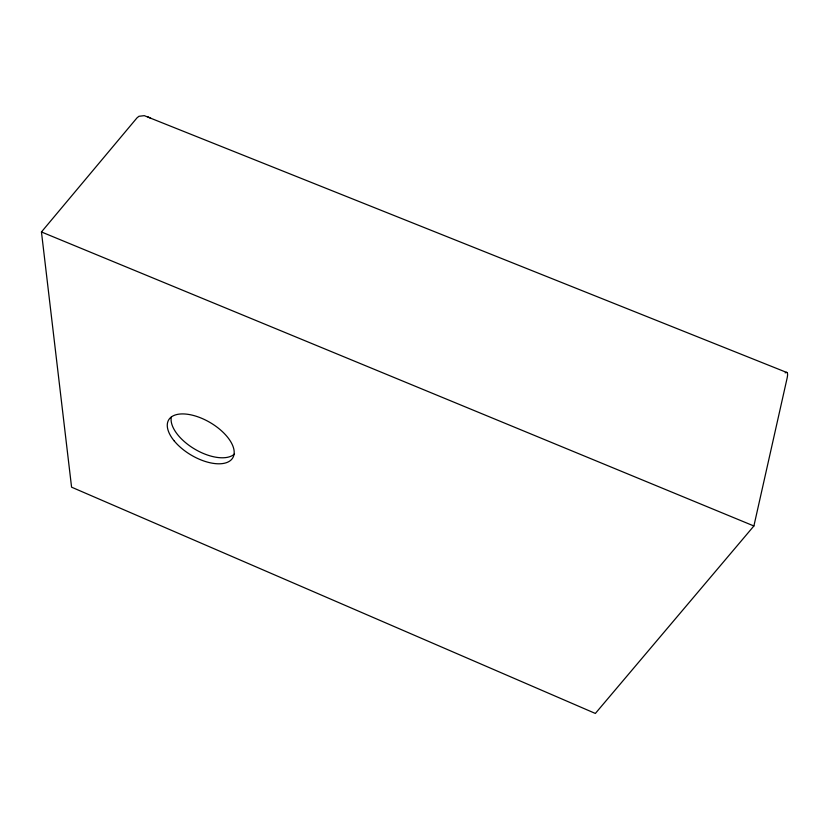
<?xml version="1.0" encoding="UTF-8"?>
<svg xmlns="http://www.w3.org/2000/svg" width="829" height="829" viewBox="0 0 829 829"><rect width="100%" height="100%" fill="white"/><g stroke="black" fill="none" stroke-linecap="round" stroke-linejoin="round"><path stroke-width="1.24" d="M787.146 372.625L144.287 115.656L138.951 116.288L137.013 117.853L41.45 231.965L71.574 487.172L595.357 713.448L753.893 525.98L787.094 378.221A18.228 3.803 -65.3 0 0 785.177 372.884M41.45 231.965L753.893 525.98M147.479 116.599L150.857 118.34M234.514 453.991A37.087 18.932 30.6 0 1 195.136 449.349A37.087 18.932 30.6 0 1 171.323 417.06M174.287 441.018A37.243 18.829 30.6 0 0 231.716 459.297A37.243 18.829 30.6 0 0 196.224 416.272A37.243 18.829 30.6 0 0 174.287 441.018"/></g></svg>
